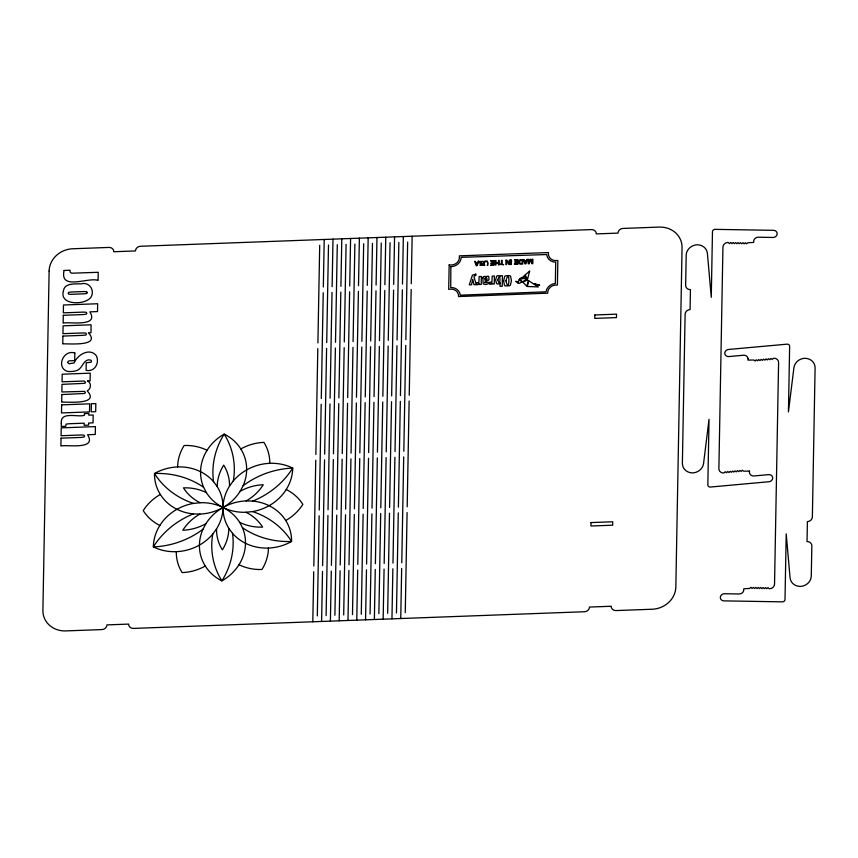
<?xml version="1.0" encoding="UTF-8"?>
<svg xmlns="http://www.w3.org/2000/svg" width="858" height="858" viewBox="0 0 858 858"><rect width="100%" height="100%" fill="white"/><g stroke="black" fill="none" stroke-linecap="round" stroke-linejoin="round"><path stroke-width="1.29" d="M312.805 621.782L313.717 571.718M313.824 566.023L315.765 460.178M315.873 454.483L317.803 348.638M317.91 342.943L319.702 245.334M317.31 615.915L319.144 515.787M319.24 510.081L321.182 404.247M321.289 398.541L323.23 292.707M323.327 287.001L324.206 239.468M321.6 621.449L322.511 571.396M322.619 565.69L324.56 459.856M324.667 454.15L326.598 348.316M326.705 342.61L328.496 245.013M326.104 615.583L327.938 515.465M328.035 509.759L329.976 403.925M330.083 398.219L332.025 292.385M332.121 286.679L333.001 239.146M330.394 621.128L331.306 571.074M331.413 565.368L333.354 459.534M333.462 453.828L335.392 347.994M335.499 342.288L337.291 244.691M334.899 615.261L336.733 515.143M336.829 509.438L338.771 403.603M338.878 397.897L340.819 292.063M340.916 286.358L341.795 238.824M339.189 620.806L340.1 570.752M340.208 565.047L342.149 459.212M342.256 453.507L344.187 347.672M344.294 341.967L346.085 244.358M343.693 614.939L345.527 514.811M345.624 509.116L347.565 403.271M347.672 397.576L349.614 291.731M349.71 286.036L350.59 238.503M347.983 620.473L348.895 570.42M349.002 564.714L350.943 458.88M351.051 453.174L352.981 347.34M353.088 341.634L354.88 244.037M352.488 614.607L354.322 514.489M354.418 508.783L356.36 402.949M356.467 397.243L358.408 291.409M358.505 285.703L359.384 238.17M356.778 620.152L357.689 570.098M357.797 564.392L359.738 458.558M359.845 452.852L361.776 347.018M361.883 341.312L363.674 243.715M361.282 614.285L363.116 514.167M363.213 508.462L365.154 402.627M365.261 396.922L367.203 291.087M367.299 285.382L368.179 237.848M365.572 619.83L366.484 569.776M366.591 564.071L368.532 458.236M368.64 452.531L370.57 346.696M370.677 340.991L372.469 243.393M370.077 613.963L371.911 513.845M372.007 508.14L373.949 402.295M374.056 396.6L375.997 290.755M376.094 285.06L376.973 237.527M374.367 619.497L375.278 569.444M375.386 563.749L377.327 457.904M377.434 452.209L379.365 346.364M379.472 340.669L381.263 243.061M378.871 613.642L380.705 513.513M380.802 507.807L382.743 401.973M382.85 396.267L384.792 290.433M384.888 284.727L385.768 237.194M383.161 619.176L384.073 569.122M384.18 563.416L386.121 457.582M386.229 451.876L388.159 346.042M388.266 340.336L390.058 242.739M387.666 613.309L389.5 513.191M389.596 507.486L391.538 401.651M391.645 395.946L393.586 290.111M393.683 284.406L394.562 236.872M391.956 618.854L392.867 568.8M392.975 563.095L394.916 457.26M395.023 451.555L396.954 345.72M397.061 340.015L398.852 242.417M396.46 612.987L398.294 512.87M398.391 507.164L400.332 401.329M400.439 395.624L402.381 289.789M402.477 284.084L403.357 236.551M400.75 618.532L401.662 568.468M401.769 562.773L403.71 456.928M403.818 451.233L405.748 345.388M405.855 339.693L407.647 242.085M405.255 612.666L407.089 512.537M407.185 506.831L409.127 400.997M409.234 395.291L411.175 289.457M411.272 283.751L412.151 236.218M532.228 262.966L532.271 259.234L532.904 259.213L532.818 263.642L531.896 263.674L530.587 259.974L529.129 263.781L528.206 263.814L528.292 259.384L528.914 259.363L528.828 263.095L530.287 259.309L530.909 259.288L532.228 262.838M239.661 522.34A46.45 41.999 -17.2 0 0 262.612 527.112A46.45 41.999 -17.2 0 0 245.989 512.258A46.45 41.999 -17.2 0 1 206.413 492.642A46.45 41.999 -17.2 0 0 183.462 487.87A46.45 41.999 -17.2 0 0 200.086 502.724A46.45 41.999 -17.2 0 1 239.661 522.34L242.46 527.681A46.45 41.999 -17.2 0 1 221.89 580.877A46.45 41.999 -17.2 0 1 202.96 529.236L205.931 523.659A46.45 41.999 -17.2 0 1 246.16 500.911A46.45 41.999 -17.2 0 0 263.267 484.738A46.45 41.999 -17.2 0 0 240.143 491.323A46.45 41.999 -17.2 0 1 199.914 514.071A46.45 41.999 -17.2 0 0 182.808 530.244A46.45 41.999 -17.2 0 0 205.931 523.659M206.413 492.642L203.614 487.301A46.45 41.999 -17.2 0 1 224.185 434.105A46.45 41.999 -17.2 0 1 243.114 485.746L240.143 491.323M229.536 486.068A46.45 41.999 -17.2 0 0 223.691 465.122A46.45 41.999 -17.2 0 0 217.192 486.55A46.45 41.999 -17.2 0 1 216.527 528.914A46.45 41.999 -17.2 0 0 222.372 549.86A46.45 41.999 -17.2 0 0 228.882 528.431A46.45 41.999 -17.2 0 1 229.536 486.068L233.322 480.898A46.45 41.999 -17.2 0 1 292.717 468.093A46.45 41.999 -17.2 0 1 252.574 511.572L245.989 512.258M216.527 528.914L212.752 534.084A46.45 41.999 -17.2 0 1 153.346 546.9A46.45 41.999 -17.2 0 1 193.5 503.41L200.086 502.724M246.16 500.911L252.735 501.083A46.45 41.999 -17.2 0 1 291.581 541.473A46.45 41.999 -17.2 0 1 232.497 533.311L228.882 528.431M199.914 514.071L193.329 513.899A46.45 41.999 -17.2 0 1 154.494 473.509A46.45 41.999 -17.2 0 1 213.567 481.67L217.192 486.55M268.447 548.048A46.45 41.999 -17.2 0 1 261.947 569.476A46.45 41.999 -17.2 0 1 238.996 564.703M176.298 551.662A46.45 41.999 -17.2 0 0 182.143 572.608A46.45 41.999 -17.2 0 0 205.266 566.023M160.339 494.455A46.45 41.999 -17.2 0 0 143.232 510.628A46.45 41.999 -17.2 0 0 159.856 525.471M207.078 450.278A46.45 41.999 -17.2 0 0 184.127 445.506A46.45 41.999 -17.2 0 0 177.617 466.934M269.777 463.32A46.45 41.999 -17.2 0 0 263.932 442.374A46.45 41.999 -17.2 0 0 240.808 448.959M286.218 489.51A46.45 41.999 -17.2 0 1 302.842 504.354A46.45 41.999 -17.2 0 1 285.735 520.527M242.46 527.681A80.459 72.737 -17.2 0 0 291.581 541.473A80.459 72.737 -17.2 0 0 252.574 511.572M213.567 481.67A80.459 72.737 -17.2 0 1 224.185 434.105A80.459 72.737 -17.2 0 1 233.322 480.898M232.497 533.311A80.459 72.737 -17.2 0 1 221.89 580.877A80.459 72.737 -17.2 0 1 212.752 534.084M203.614 487.301A80.459 72.737 -17.2 0 0 154.494 473.509A80.459 72.737 -17.2 0 0 193.5 503.41M243.114 485.746A80.459 72.737 -17.2 0 1 292.717 468.093A80.459 72.737 -17.2 0 1 252.735 501.083M193.329 513.899A80.459 72.737 -17.2 0 0 153.346 546.9A80.459 72.737 -17.2 0 0 202.96 529.236M497.822 279.847C500.461 290.015 500.879 269.498 497.822 279.847M505.941 280.845C509.555 296.16 510.178 265.272 505.941 280.845M748.015 358.698L748.004 360.113L753.85 360.017L755.126 361.025L756.295 359.792L757.56 360.8L758.729 359.566L760.006 360.575L761.175 359.352L762.44 360.36L763.609 359.127L764.886 360.135L766.055 358.912L767.32 359.92L768.489 358.687L769.765 359.695L770.934 358.462L772.2 359.47L773.508 358.236A4.923 4.451 -17.2 0 1 778.592 362.526L774.538 584.094A4.923 4.451 -17.2 0 1 769.283 588.76L768.028 587.623L766.709 588.717L765.593 587.58L764.274 588.685L763.148 587.537L761.84 588.642L760.714 587.494L759.405 588.599L758.279 587.451L756.97 588.556L755.844 587.419L754.536 588.513L753.41 587.376L752.101 588.481L750.975 587.333L749.667 588.438L743.811 588.77L743.618 590.905A4.376 3.958 -17.2 0 1 739.124 593.983L724.281 593.736A3.915 3.539 -17.2 0 0 720.334 597.447A3.915 3.539 -17.2 0 0 724.152 600.879L782.378 601.855A2.467 2.231 -17.2 0 0 785.006 599.517L786.207 533.88L790.068 577.799A10.939 9.888 -17.2 0 0 799.817 586.411L801.2 586.357A10.939 9.888 -17.2 0 0 811.282 576.05L811.84 545.881A4.923 4.451 -17.2 0 0 807.035 541.57L807.399 521.61A4.923 4.451 -17.2 0 0 812.365 516.934L815.1 367.9A10.939 9.888 -17.2 0 0 805.34 358.312L804 358.333A10.939 9.888 -17.2 0 0 793.918 367.674L788.438 411.937L789.639 346.31A2.467 2.231 -17.2 0 0 787.194 344.155L728.753 349.442A3.915 3.539 -17.2 0 0 724.806 353.164A3.915 3.539 -17.2 0 0 728.624 356.585L743.5 355.233A4.376 3.958 -17.2 0 1 748.015 358.698M749.474 471.096L749.474 472.511A4.376 3.958 -17.2 0 0 753.978 475.965L768.854 474.613A3.915 3.539 -17.2 0 1 772.672 478.045A3.915 3.539 -17.2 0 1 768.725 481.756L710.295 487.054A2.467 2.231 -17.2 0 1 707.839 484.899L709.04 419.262L703.56 463.524A10.939 9.888 -17.2 0 1 693.489 472.865L692.138 472.887A10.939 9.888 -17.2 0 1 682.378 463.309L685.113 314.264A4.923 4.451 -17.2 0 1 690.079 309.599L690.443 289.629A4.923 4.451 -17.2 0 1 685.639 285.317L686.196 255.158A10.939 9.888 -17.2 0 1 696.288 244.852L697.661 244.787A10.939 9.888 -17.2 0 1 707.41 253.41L711.271 297.318L712.472 231.692A2.467 2.231 -17.2 0 1 715.1 229.354L773.337 230.33A3.915 3.539 -17.2 0 1 777.155 233.751A3.915 3.539 -17.2 0 1 773.197 237.473L758.354 237.216A4.376 3.958 -17.2 0 0 753.86 240.304L753.667 242.428L747.811 242.771L746.503 243.865L745.377 242.728L744.068 243.833L742.942 242.685L741.634 243.79L740.508 242.642L739.199 243.747L738.073 242.599L736.765 243.704L735.638 242.567L734.33 243.661L733.204 242.524L731.895 243.629L730.769 242.482L729.461 243.586L728.195 242.439A4.923 4.451 -17.2 0 0 722.94 247.115L718.886 468.683A4.923 4.451 -17.2 0 0 723.97 472.973L725.278 471.728L726.544 472.737L727.713 471.503L728.989 472.511L730.158 471.289L731.424 472.297L732.593 471.063L733.869 472.072L735.038 470.849L736.303 471.857L737.472 470.624L738.749 471.632L739.918 470.399L741.183 471.407L742.352 470.184L743.629 471.192L749.474 471.096M503.625 280.931L504.418 285.178A2.767 2.499 -17.2 0 0 505.362 285.929L509.502 285.768A2.767 2.499 -17.2 0 0 510.467 284.953L511.422 280.641L510.628 276.394A2.767 2.499 -17.2 0 0 509.684 275.643L505.544 275.793A2.767 2.51 -17.2 0 0 504.579 276.619L503.625 280.931M49.12 271.01L42.9 610.381A23.445 21.203 -17.2 0 0 65.766 630.909L101.963 629.568A4.923 4.451 -17.2 0 0 106.928 624.892L128.636 624.098A4.923 4.451 -17.2 0 0 133.44 628.41L584.513 611.733A4.923 4.451 -17.2 0 0 589.478 607.067L611.186 606.263A4.923 4.451 -17.2 0 0 615.99 610.574L652.187 609.234A23.445 21.203 -17.2 0 0 675.836 586.99L682.056 247.619A23.445 21.203 -17.2 0 0 659.191 227.091L622.983 228.432A4.923 4.451 -17.2 0 0 618.017 233.108L596.31 233.902A4.923 4.451 -17.2 0 0 591.516 229.59L140.444 246.267A4.923 4.451 -17.2 0 0 135.478 250.933L113.771 251.737A4.923 4.451 -17.2 0 0 108.966 247.426L72.769 248.766A23.445 21.203 -17.2 0 0 49.12 271.01M61.036 438.17L60.886 446.01C66.356 444.38 97.372 450.321 87.57 434.738L95.259 434.459L95.41 426.608L61.218 427.874L61.079 435.725L81.07 434.985L83.923 435.135L84.62 436.079L83.902 437.097L80.759 437.441L61.036 438.17M61.304 423.316L61.25 426.48L65.766 426.308L66.12 424.12L69.208 423.734L84.202 423.187L84.159 425.3L88.599 425.139L88.631 423.026L93.05 422.855L93.19 414.993L88.782 415.154L88.814 413.47L84.374 413.631L84.341 415.326C77.853 417.567 60.071 410.875 61.304 423.316M61.647 404.869L61.497 412.945L89.511 411.904L89.661 403.828L61.647 404.869M61.83 394.551L61.69 402.166C65.444 401.651 100.729 405.426 87.237 390.883C91.27 389.039 91.634 382.722 87.419 380.877L90.079 380.92L90.229 373.166L62.205 374.206L62.066 381.821L84.138 381.038L85.607 382.282L84.76 383.333L62.023 384.363L61.883 391.977L84.599 391.377L85.425 392.428L84.545 393.49L61.83 394.551M62.902 336.089L62.763 343.929C66.463 343.297 101.716 347.254 88.385 332.743L90.969 332.786L91.109 324.796L63.095 325.836L62.945 333.676L81.885 332.979L85.779 333.054L86.486 334.073L85.843 335.07L82.304 335.371L62.902 336.089M63.288 315.294L63.138 323.134C68.608 321.503 99.625 327.445 89.822 311.862L97.512 311.583L97.662 303.743L63.471 304.998L63.331 312.848L83.323 312.108L86.175 312.258L86.873 313.202L86.154 314.221L83.012 314.564L63.288 315.294M64.103 270.452C59.277 291.345 88.953 276.662 98.08 280.48L98.23 272.297L71.568 273.209L70.099 272.083L70.077 270.238L64.103 270.452M74.828 352.992L74.689 360.585L68.951 360.886L67.492 362.312L69.026 363.76L74.185 362.913C77.327 354.751 89.897 347.265 96.396 355.845C99.796 362.945 94.627 372.318 86.1 370.313L86.24 362.719L91.034 362.258L91.538 361.261L90.905 360.178C85.864 358.215 83.258 364.103 80.92 367.342C78.035 371.589 72.426 371.696 67.825 371.471C55.727 368.264 62.966 349.185 74.828 352.992M91.377 403.764L91.227 411.851L95.678 411.679L95.828 403.603L91.377 403.764M449.163 264.875L448.713 289.393A8.087 7.304 -17.2 0 1 458.59 296.568L547.672 293.168A8.108 7.325 -17.2 0 1 557.4 285.071L557.85 260.435A8.108 7.325 -17.2 0 1 548.348 253.56L548.466 252.563L459.33 255.856A8.087 7.314 -17.2 0 1 450.225 265.036L449.163 264.875M450.847 266.645L450.74 287.516A9.803 8.859 -17.2 0 1 460.285 295.184L546.01 291.806A9.803 8.859 -17.2 0 1 555.34 283.451L555.727 262.226A9.803 8.859 -17.2 0 1 546.696 254.536L461.196 257.336A9.803 8.87 -17.2 0 1 451.297 266.645L450.847 266.645M475.793 274.11L475.761 275.622L474.463 275.793L473.981 276.769L476.254 284.609L473.948 284.695L472.769 279.258L471.514 284.781L469.305 284.867L472.404 275.161L475.793 274.11M476.716 282.818L476.683 284.77L477.413 284.749A1.909 1.727 -17.2 0 0 478.26 284.395L479.129 283.44L479.107 284.502L481.22 284.427L481.37 276.49L479.15 276.576L478.903 282.014A1.33 1.201 -17.2 0 1 478.399 282.55L476.716 282.818M482.904 277.971L483.108 283.526A1.737 1.566 -17.2 0 0 483.558 284.019L485.027 284.438A7.368 6.66 -17.2 0 0 486.229 284.438L488.063 283.837A2.091 1.888 -17.2 0 0 488.599 283.29C491.58 280.587 477.82 285.264 488.631 280.073A1.888 1.705 -17.2 0 0 489.017 279.611L488.76 276.598A1.78 1.609 -17.2 0 0 488.041 276.158C485.703 277.209 482.775 275.311 482.904 277.971M484.105 262.956L484.062 265.444L484.727 265.422C482.207 260.478 489.875 260.071 487.205 265.326L487.859 265.304L487.569 261.379A1.469 1.33 -17.2 0 0 487.065 260.993L485.017 261.068A1.469 1.33 -17.2 0 0 484.491 261.497L484.105 262.956M485.006 278.764L484.984 280.319L486.733 279.558A1.083 0.976 -17.2 0 0 487.13 279.032L486.389 277.488A1.512 1.362 -17.2 0 0 485.703 277.67L485.489 277.81A1.201 1.094 -17.2 0 0 485.092 278.324L485.006 278.764M489.768 282.336L489.725 284.288L490.465 284.266A1.909 1.727 -17.2 0 0 491.302 283.912L492.17 282.958L492.149 284.019L494.272 283.944L494.412 276.008L492.202 276.094L491.956 281.531A1.33 1.201 -17.2 0 1 491.441 282.067L489.768 282.336M490.572 260.778L493.489 261.197L493.468 262.709L490.776 263.309L493.457 263.213L493.436 264.554L490.54 265.208L494.047 265.079L494.133 260.65L490.572 260.778M495.366 260.596L495.291 265.036L495.956 265.004L495.988 263.17L498.498 263.084L498.466 264.918L499.109 264.886L499.184 260.457L498.541 260.478L498.509 262.559L495.999 262.645L496.031 260.575L495.366 260.596M499.764 264.339L503.667 264.725L502.059 264.253L502.123 260.349L501.48 260.371L501.404 264.275L499.764 264.339M500.085 282.99L500.021 286.325L502.23 286.24L502.423 275.718L500.311 275.793C500.589 277.359 498.595 274.721 497.415 275.826A1.963 1.78 -17.2 0 0 496.685 276.265L495.602 279.933L496.557 283.515A1.963 1.78 -17.2 0 0 497.265 283.901L498.755 283.923A1.888 1.705 -17.2 0 0 499.463 283.59L500.085 282.99M506.016 260.21L505.941 264.639L506.563 264.618L506.638 261.014L509.009 264.521L509.759 264.5L509.845 260.06L509.234 260.092L509.169 263.674L506.756 260.178L506.016 260.21M510.821 260.028L510.735 264.457L511.389 264.436L511.465 260.006L510.821 260.028M514.478 263.781L514.468 264.318L517.975 264.189L518.06 259.76L514.5 259.888L517.417 260.306L517.395 261.819L514.714 261.926L517.385 262.334L517.363 263.674L514.478 263.781M522.147 260.124L522.082 263.535L520.259 263.481A1.19 1.073 -17.2 0 1 519.798 263.159L519.809 260.735L522.147 260.124M522.822 259.588L522.736 264.017L520.098 264.017A1.791 1.619 -17.2 0 1 519.39 263.642L518.79 262.022L519.412 260.274A1.673 1.512 -17.2 0 1 520.045 259.835L522.822 259.588M591.023 522.576L590.969 526.008L612.666 525.203L612.73 521.782L591.023 522.576M594.83 314.972L594.766 318.393L616.473 317.589L616.537 314.167L594.83 314.972M479.59 262.248L479.633 262.827A1.126 1.019 -17.2 0 0 480.019 263.309C485.392 264.307 480.008 265.197 479.826 264.929A1.298 1.169 -17.2 0 0 480.201 265.358L482.646 265.304A1.33 1.201 -17.2 0 0 483.161 264.65L483.204 264.511A1.619 1.459 -17.2 0 0 483.226 264.082C477.445 261.39 482.057 261.518 483.322 261.829A1.394 1.255 -17.2 0 0 482.936 261.347L479.944 261.54A1.244 1.126 -17.2 0 0 479.676 261.926L479.59 262.248M63.374 291.119C59.181 306.006 86.604 305.169 91.28 296.686C94.82 289.918 89.135 281.789 81.413 283.784C75.375 284.202 64.393 282.475 63.374 291.119M528.742 280.802L527.327 286.475L538.341 286.937L528.742 280.802M529.611 271.171L527.627 279.011L525.085 275.3L524.184 275.804L529.611 271.171M528.303 280.523L526.844 286.272L522.769 282.121L527.348 280.04L528.303 280.523M87.248 292.578L86.669 293.511L83.955 293.822L71.032 294.305L68.672 294.165L68.136 293.264L68.758 292.331L71.353 291.999L83.998 291.538L86.712 291.666L87.248 292.578M518.071 281.703L517.728 282.883L515.755 281.327L518.071 281.703M519.187 279.59L518.05 283.065L519.304 283.387L521.943 282.003L519.187 279.59M477.531 263.074L476.726 265.058L476.04 263.127L477.531 263.074M526.276 261.272L525.471 263.256L524.785 261.325L526.276 261.272M478.292 261.229L477.734 262.58L475.825 262.645L475.375 261.336L474.656 261.368L476.308 265.733L477.048 265.701L478.957 261.207L478.292 261.229M527.037 259.427L526.469 260.778L524.57 260.843L524.12 259.534L523.391 259.566L525.053 263.932L525.793 263.899L527.702 259.406L527.037 259.427M519.701 278.721L524.141 277.767L527.316 279.397L524.892 275.944L519.701 278.721M526.758 279.729L522.34 281.767L519.755 279.311L523.927 278.4L526.758 279.729M539.575 285.188L536.518 285.071L533.88 283.505L539.575 285.188"/></g></svg>
